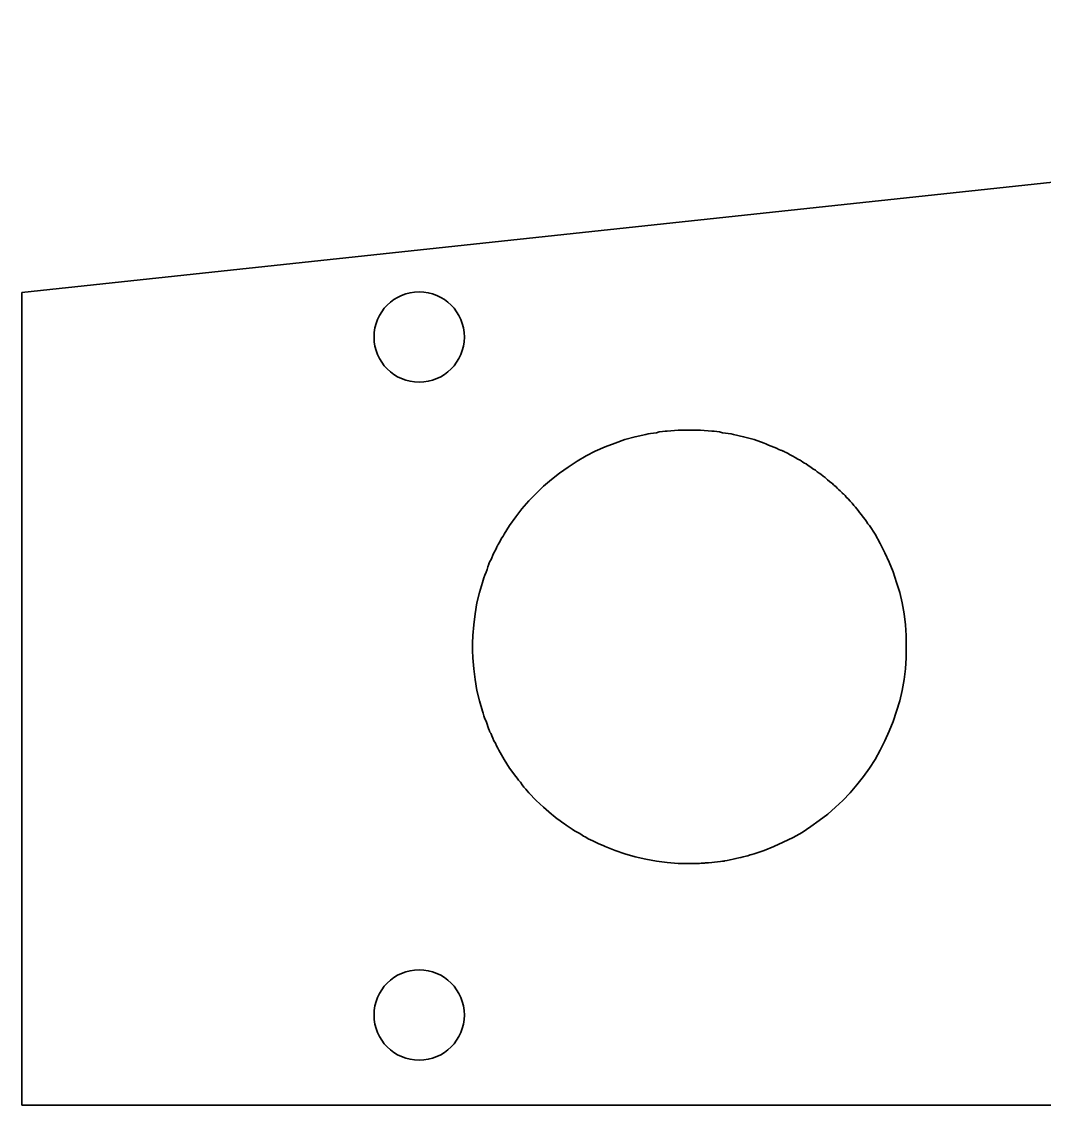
# Model space of a CAD drawing. Header units: centimetres. Extents: x 31 to 203, y -110 to 27.
# Drawn here: x 38.56 to 44.22, y -35.46 to -29.46 of the extents above; entities that cross this region are included whole.
import ezdxf

# ---------------------------------------------------------------- set-up
doc = ezdxf.new("R2010")
doc.units = ezdxf.units.CM
doc.header["$MEASUREMENT"] = 0
doc.layers.add('Layer 1', color=7, linetype='Continuous')

msp = doc.modelspace()

# ---------------------------------------------------------------- linework, layer by layer
at = {"layer": 'Layer 1', "lineweight": 35}
for points in [[(38.56124, -30.96074), (38.56124, -30.96074), (52.56124, -29.46074), (52.56124, -29.46074)], [(38.56124, -35.46074), (38.56124, -35.46074), (38.56124, -30.96074), (38.56124, -30.96074)], [(52.56124, -35.46074), (52.56124, -35.46074), (38.56124, -35.46074), (38.56124, -35.46074)]]:
    msp.add_open_spline(points, degree=3, dxfattribs=at)
for points in [[(41.01124, -31.20694), (41.01124, -31.06887), (40.89931, -30.95694), (40.76124, -30.95694), (40.62317, -30.95694), (40.51124, -31.06887), (40.51124, -31.20694), (40.51124, -31.34501), (40.62317, -31.45694), (40.76124, -31.45694), (40.89931, -31.45694), (41.01124, -31.34501), (41.01124, -31.20694)], [(41.01124, -34.96074), (41.01124, -34.82267), (40.89931, -34.71074), (40.76124, -34.71074), (40.62317, -34.71074), (40.51124, -34.82267), (40.51124, -34.96074), (40.51124, -35.09881), (40.62317, -35.21074), (40.76124, -35.21074), (40.89931, -35.21074), (41.01124, -35.09881), (41.01124, -34.96074)]]:
    msp.add_open_spline(points, degree=3, knots=[0, 0, 0, 0, 0.25, 0.25, 0.25, 0.5, 0.5, 0.5, 0.75, 0.75, 0.75, 1, 1, 1, 1], dxfattribs=at)
at = {"layer": 'Layer 1', "color": 250, "lineweight": 35}
msp.add_open_spline([(42.25814, -31.72261), (42.25814, -31.72261), (42.19409, -31.72261), (42.19409, -31.72261), (42.19409, -31.72261), (42.13404, -31.72862), (42.13404, -31.72862), (42.13404, -31.72862), (42.12204, -31.72862), (42.12204, -31.72862), (42.12204, -31.72862), (42.10802, -31.73062), (42.10802, -31.73062), (42.10802, -31.73062), (42.09001, -31.73262), (42.09001, -31.73262), (42.09001, -31.73262), (42.074, -31.73662), (42.074, -31.73662), (42.074, -31.73662), (42.05798, -31.73862), (42.05798, -31.73862), (42.05798, -31.73862), (42.04197, -31.74063), (42.04197, -31.74063), (42.04197, -31.74063), (42.02795, -31.74263), (42.02795, -31.74263), (42.02795, -31.74263), (42.01594, -31.74663), (42.01594, -31.74663), (42.01594, -31.74663), (41.95589, -31.75864), (41.95589, -31.75864), (41.95589, -31.75864), (41.89985, -31.77465), (41.89985, -31.77465), (41.89985, -31.77465), (41.8458, -31.79467), (41.8458, -31.79467), (41.8458, -31.79467), (41.78975, -31.81469), (41.78975, -31.81469), (41.78975, -31.81469), (41.73571, -31.83871), (41.73571, -31.83871), (41.73571, -31.83871), (41.68567, -31.86473), (41.68567, -31.86473), (41.68567, -31.86473), (41.63562, -31.89475), (41.63562, -31.89475), (41.63562, -31.89475), (41.58558, -31.92678), (41.58558, -31.92678), (41.58558, -31.92678), (41.53754, -31.96081), (41.53754, -31.96081), (41.53754, -31.96081), (41.49351, -31.99484), (41.49351, -31.99484), (41.49351, -31.99484), (41.44947, -32.03287), (41.44947, -32.03287), (41.44947, -32.03287), (41.40944, -32.0729), (41.40944, -32.0729), (41.40944, -32.0729), (41.3674, -32.11294), (41.3674, -32.11294), (41.3674, -32.11294), (41.32937, -32.15897), (41.32937, -32.15897), (41.32937, -32.15897), (41.29535, -32.20301), (41.29535, -32.20301), (41.29535, -32.20301), (41.26131, -32.25105), (41.26131, -32.25105), (41.26131, -32.25105), (41.23129, -32.29909), (41.23129, -32.29909), (41.23129, -32.29909), (41.22528, -32.3091), (41.22528, -32.3091), (41.22528, -32.3091), (41.21928, -32.31911), (41.21928, -32.31911), (41.21928, -32.31911), (41.21327, -32.32711), (41.21327, -32.32711), (41.21327, -32.32711), (41.20927, -32.33712), (41.20927, -32.33712), (41.20927, -32.33712), (41.20326, -32.34713), (41.20326, -32.34713), (41.20326, -32.34713), (41.19926, -32.35514), (41.19926, -32.35514), (41.19926, -32.35514), (41.19726, -32.35714), (41.19726, -32.35714), (41.19726, -32.35714), (41.19726, -32.35914), (41.19726, -32.35914), (41.19726, -32.35914), (41.19526, -32.36114), (41.19526, -32.36114), (41.19526, -32.36114), (41.19526, -32.36314), (41.19526, -32.36314), (41.19526, -32.36314), (41.19326, -32.36314), (41.19326, -32.36314), (41.19326, -32.36314), (41.19326, -32.36515), (41.19326, -32.36515), (41.19326, -32.36515), (41.19125, -32.36715), (41.19125, -32.36715), (41.19125, -32.36715), (41.19125, -32.36915), (41.19125, -32.36915), (41.19125, -32.36915), (41.18925, -32.37315), (41.18925, -32.37315), (41.18925, -32.37315), (41.18325, -32.38716), (41.18325, -32.38716), (41.18325, -32.38716), (41.17524, -32.40118), (41.17524, -32.40118), (41.17524, -32.40118), (41.16924, -32.41519), (41.16924, -32.41519), (41.16924, -32.41519), (41.16323, -32.4292), (41.16323, -32.4292), (41.16323, -32.4292), (41.15923, -32.43921), (41.15923, -32.43921), (41.15923, -32.43921), (41.15323, -32.44922), (41.15323, -32.44922), (41.15323, -32.44922), (41.15122, -32.45322), (41.15122, -32.45322), (41.15122, -32.45322), (41.14722, -32.46323), (41.14722, -32.46323), (41.14722, -32.46323), (41.14722, -32.46523), (41.14722, -32.46523), (41.14722, -32.46523), (41.14121, -32.47924), (41.14121, -32.47924), (41.14121, -32.47924), (41.13722, -32.49325), (41.13722, -32.49325), (41.13722, -32.49325), (41.1312, -32.50927), (41.1312, -32.50927), (41.1312, -32.50927), (41.1252, -32.52528), (41.1252, -32.52528), (41.1252, -32.52528), (41.11919, -32.53929), (41.11919, -32.53929), (41.11919, -32.53929), (41.11519, -32.5533), (41.11519, -32.5533), (41.11519, -32.5533), (41.11119, -32.56531), (41.11119, -32.56531), (41.11119, -32.56531), (41.09517, -32.62136), (41.09517, -32.62136), (41.09517, -32.62136), (41.08116, -32.67941), (41.08116, -32.67941), (41.08116, -32.67941), (41.07115, -32.73946), (41.07115, -32.73946), (41.07115, -32.73946), (41.06315, -32.79951), (41.06315, -32.79951), (41.06315, -32.79951), (41.05914, -32.85956), (41.05914, -32.85956), (41.05914, -32.85956), (41.05914, -32.87357), (41.05914, -32.87357), (41.05914, -32.87357), (41.05715, -32.88758), (41.05715, -32.88758), (41.05715, -32.88758), (41.05715, -32.9056), (41.05715, -32.9056), (41.05715, -32.9056), (41.05715, -32.92161), (41.05715, -32.92161), (41.05715, -32.92161), (41.05715, -32.93962), (41.05715, -32.93962), (41.05715, -32.93962), (41.05715, -32.95564), (41.05715, -32.95564), (41.05715, -32.95564), (41.05914, -32.96965), (41.05914, -32.96965), (41.05914, -32.96965), (41.05914, -32.98366), (41.05914, -32.98366), (41.05914, -32.98366), (41.06315, -33.04371), (41.06315, -33.04371), (41.06315, -33.04371), (41.07115, -33.10376), (41.07115, -33.10376), (41.07115, -33.10376), (41.08116, -33.16381), (41.08116, -33.16381), (41.08116, -33.16381), (41.09517, -33.22186), (41.09517, -33.22186), (41.09517, -33.22186), (41.11119, -33.27791), (41.11119, -33.27791), (41.11119, -33.27791), (41.11519, -33.28992), (41.11519, -33.28992), (41.11519, -33.28992), (41.11919, -33.30393), (41.11919, -33.30393), (41.11919, -33.30393), (41.1252, -33.31994), (41.1252, -33.31994), (41.1252, -33.31994), (41.1312, -33.33395), (41.1312, -33.33395), (41.1312, -33.33395), (41.13722, -33.34997), (41.13722, -33.34997), (41.13722, -33.34997), (41.14121, -33.36398), (41.14121, -33.36398), (41.14121, -33.36398), (41.14522, -33.37399), (41.14522, -33.37399), (41.14522, -33.37399), (41.14922, -33.38399), (41.14922, -33.38399), (41.14922, -33.38399), (41.15122, -33.386), (41.15122, -33.386), (41.15122, -33.386), (41.15122, -33.39), (41.15122, -33.39), (41.15122, -33.39), (41.15323, -33.392), (41.15323, -33.392), (41.15323, -33.392), (41.15323, -33.394), (41.15323, -33.394), (41.15323, -33.394), (41.15522, -33.39801), (41.15522, -33.39801), (41.15522, -33.39801), (41.15723, -33.40001), (41.15723, -33.40001), (41.15723, -33.40001), (41.15723, -33.40201), (41.15723, -33.40201), (41.15723, -33.40201), (41.15923, -33.40401), (41.15923, -33.40401), (41.15923, -33.40401), (41.16323, -33.41402), (41.16323, -33.41402), (41.16323, -33.41402), (41.16924, -33.42803), (41.16924, -33.42803), (41.16924, -33.42803), (41.17524, -33.44204), (41.17524, -33.44204), (41.17524, -33.44204), (41.18325, -33.45605), (41.18325, -33.45605), (41.18325, -33.45605), (41.18925, -33.47007), (41.18925, -33.47007), (41.18925, -33.47007), (41.19726, -33.48408), (41.19726, -33.48408), (41.19726, -33.48408), (41.20126, -33.49409), (41.20126, -33.49409), (41.20126, -33.49409), (41.23129, -33.54613), (41.23129, -33.54613), (41.23129, -33.54613), (41.26131, -33.59417), (41.26131, -33.59417), (41.26131, -33.59417), (41.29535, -33.64021), (41.29535, -33.64021), (41.29535, -33.64021), (41.30335, -33.65022), (41.30335, -33.65022), (41.30335, -33.65022), (41.31136, -33.66022), (41.31136, -33.66022), (41.31136, -33.66022), (41.32136, -33.67223), (41.32136, -33.67223), (41.32136, -33.67223), (41.33137, -33.68625), (41.33137, -33.68625), (41.33137, -33.68625), (41.34138, -33.69826), (41.34138, -33.69826), (41.34138, -33.69826), (41.35139, -33.71027), (41.35139, -33.71027), (41.35139, -33.71027), (41.3594, -33.72027), (41.3594, -33.72027), (41.3594, -33.72027), (41.3674, -33.73028), (41.3674, -33.73028), (41.3674, -33.73028), (41.40944, -33.77232), (41.40944, -33.77232), (41.40944, -33.77232), (41.44947, -33.81035), (41.44947, -33.81035), (41.44947, -33.81035), (41.49351, -33.84838), (41.49351, -33.84838), (41.49351, -33.84838), (41.50351, -33.85639), (41.50351, -33.85639), (41.50351, -33.85639), (41.51352, -33.86439), (41.51352, -33.86439), (41.51352, -33.86439), (41.52553, -33.8744), (41.52553, -33.8744), (41.52553, -33.8744), (41.53954, -33.88441), (41.53954, -33.88441), (41.53954, -33.88441), (41.55155, -33.89242), (41.55155, -33.89242), (41.55155, -33.89242), (41.56557, -33.90243), (41.56557, -33.90243), (41.56557, -33.90243), (41.57557, -33.91043), (41.57557, -33.91043), (41.57557, -33.91043), (41.58558, -33.91644), (41.58558, -33.91644), (41.58558, -33.91644), (41.5976, -33.92444), (41.5976, -33.92444), (41.5976, -33.92444), (41.6076, -33.93245), (41.6076, -33.93245), (41.6076, -33.93245), (41.62161, -33.94046), (41.62161, -33.94046), (41.62161, -33.94046), (41.63562, -33.94846), (41.63562, -33.94846), (41.63562, -33.94846), (41.64964, -33.95647), (41.64964, -33.95647), (41.64964, -33.95647), (41.66365, -33.96448), (41.66365, -33.96448), (41.66365, -33.96448), (41.67165, -33.97048), (41.67165, -33.97048), (41.67165, -33.97048), (41.67966, -33.97449), (41.67966, -33.97449), (41.67966, -33.97449), (41.68967, -33.98049), (41.68967, -33.98049), (41.68967, -33.98049), (41.69567, -33.98449), (41.69567, -33.98449), (41.69567, -33.98449), (41.70969, -33.9905), (41.70969, -33.9905), (41.70969, -33.9905), (41.7217, -33.9965), (41.7217, -33.9965), (41.7217, -33.9965), (41.73771, -34.00451), (41.73771, -34.00451), (41.73771, -34.00451), (41.75172, -34.01052), (41.75172, -34.01052), (41.75172, -34.01052), (41.76573, -34.01652), (41.76573, -34.01652), (41.76573, -34.01652), (41.77974, -34.02253), (41.77974, -34.02253), (41.77974, -34.02253), (41.78975, -34.02853), (41.78975, -34.02853), (41.78975, -34.02853), (41.8458, -34.05055), (41.8458, -34.05055), (41.8458, -34.05055), (41.89985, -34.06856), (41.89985, -34.06856), (41.89985, -34.06856), (41.95589, -34.08458), (41.95589, -34.08458), (41.95589, -34.08458), (42.01594, -34.09859), (42.01594, -34.09859), (42.01594, -34.09859), (42.074, -34.1086), (42.074, -34.1086), (42.074, -34.1086), (42.13404, -34.1166), (42.13404, -34.1166), (42.13404, -34.1166), (42.19409, -34.12261), (42.19409, -34.12261), (42.19409, -34.12261), (42.2081, -34.12261), (42.2081, -34.12261), (42.2081, -34.12261), (42.22411, -34.12261), (42.22411, -34.12261), (42.22411, -34.12261), (42.24013, -34.12261), (42.24013, -34.12261), (42.24013, -34.12261), (42.25614, -34.12261), (42.25614, -34.12261), (42.25614, -34.12261), (42.27416, -34.12261), (42.27416, -34.12261), (42.27416, -34.12261), (42.29017, -34.12261), (42.29017, -34.12261), (42.29017, -34.12261), (42.30018, -34.12261), (42.30018, -34.12261), (42.30018, -34.12261), (42.3122, -34.12261), (42.3122, -34.12261), (42.3122, -34.12261), (42.3222, -34.12061), (42.3222, -34.12061), (42.3222, -34.12061), (42.32821, -34.12061), (42.32821, -34.12061), (42.32821, -34.12061), (42.34021, -34.12061), (42.34021, -34.12061), (42.34021, -34.12061), (42.34622, -34.11861), (42.34622, -34.11861), (42.34622, -34.11861), (42.36223, -34.11861), (42.36223, -34.11861), (42.36223, -34.11861), (42.38024, -34.1166), (42.38024, -34.1166), (42.38024, -34.1166), (42.39626, -34.1146), (42.39626, -34.1146), (42.39626, -34.1146), (42.41227, -34.1126), (42.41227, -34.1126), (42.41227, -34.1126), (42.42828, -34.1106), (42.42828, -34.1106), (42.42828, -34.1106), (42.4403, -34.1086), (42.4403, -34.1086), (42.4403, -34.1086), (42.4503, -34.1086), (42.4503, -34.1086), (42.4503, -34.1086), (42.4523, -34.1066), (42.4523, -34.1066), (42.4523, -34.1066), (42.46632, -34.10459), (42.46632, -34.10459), (42.46632, -34.10459), (42.48233, -34.10059), (42.48233, -34.10059), (42.48233, -34.10059), (42.49834, -34.09859), (42.49834, -34.09859), (42.49834, -34.09859), (42.51436, -34.09459), (42.51436, -34.09459), (42.51436, -34.09459), (42.53037, -34.09058), (42.53037, -34.09058), (42.53037, -34.09058), (42.54238, -34.08858), (42.54238, -34.08858), (42.54238, -34.08858), (42.55439, -34.08458), (42.55439, -34.08458), (42.55439, -34.08458), (42.5704, -34.08057), (42.5704, -34.08057), (42.5704, -34.08057), (42.58041, -34.07857), (42.58041, -34.07857), (42.58041, -34.07857), (42.59242, -34.07457), (42.59242, -34.07457), (42.59242, -34.07457), (42.60243, -34.07257), (42.60243, -34.07257), (42.60243, -34.07257), (42.61445, -34.06856), (42.61445, -34.06856), (42.61445, -34.06856), (42.67049, -34.05055), (42.67049, -34.05055), (42.67049, -34.05055), (42.72453, -34.02853), (42.72453, -34.02853), (42.72453, -34.02853), (42.77657, -34.00451), (42.77657, -34.00451), (42.77657, -34.00451), (42.83062, -33.97849), (42.83062, -33.97849), (42.83062, -33.97849), (42.88066, -33.95047), (42.88066, -33.95047), (42.88066, -33.95047), (42.9287, -33.91644), (42.9287, -33.91644), (42.9287, -33.91644), (42.97474, -33.88441), (42.97474, -33.88441), (42.97474, -33.88441), (43.02278, -33.84838), (43.02278, -33.84838), (43.02278, -33.84838), (43.06482, -33.81035), (43.06482, -33.81035), (43.06482, -33.81035), (43.10686, -33.77232), (43.10686, -33.77232), (43.10686, -33.77232), (43.14688, -33.73028), (43.14688, -33.73028), (43.14688, -33.73028), (43.18291, -33.68625), (43.18291, -33.68625), (43.18291, -33.68625), (43.22095, -33.64021), (43.22095, -33.64021), (43.22095, -33.64021), (43.25297, -33.59417), (43.25297, -33.59417), (43.25297, -33.59417), (43.285, -33.54613), (43.285, -33.54613), (43.285, -33.54613), (43.31303, -33.49409), (43.31303, -33.49409), (43.31303, -33.49409), (43.33904, -33.44204), (43.33904, -33.44204), (43.33904, -33.44204), (43.36306, -33.39), (43.36306, -33.39), (43.36306, -33.39), (43.38508, -33.33595), (43.38508, -33.33595), (43.38508, -33.33595), (43.4031, -33.27791), (43.4031, -33.27791), (43.4031, -33.27791), (43.42111, -33.22186), (43.42111, -33.22186), (43.42111, -33.22186), (43.43512, -33.16381), (43.43512, -33.16381), (43.43512, -33.16381), (43.44513, -33.10376), (43.44513, -33.10376), (43.44513, -33.10376), (43.45314, -33.04371), (43.45314, -33.04371), (43.45314, -33.04371), (43.45715, -32.98366), (43.45715, -32.98366), (43.45715, -32.98366), (43.45715, -32.96965), (43.45715, -32.96965), (43.45715, -32.96965), (43.45715, -32.95564), (43.45715, -32.95564), (43.45715, -32.95564), (43.45715, -32.93962), (43.45715, -32.93962), (43.45715, -32.93962), (43.45715, -32.92161), (43.45715, -32.92161), (43.45715, -32.92161), (43.45715, -32.9056), (43.45715, -32.9056), (43.45715, -32.9056), (43.45715, -32.88758), (43.45715, -32.88758), (43.45715, -32.88758), (43.45715, -32.87357), (43.45715, -32.87357), (43.45715, -32.87357), (43.45715, -32.85956), (43.45715, -32.85956), (43.45715, -32.85956), (43.45314, -32.79951), (43.45314, -32.79951), (43.45314, -32.79951), (43.44513, -32.73946), (43.44513, -32.73946), (43.44513, -32.73946), (43.43512, -32.67941), (43.43512, -32.67941), (43.43512, -32.67941), (43.42111, -32.62136), (43.42111, -32.62136), (43.42111, -32.62136), (43.4031, -32.56531), (43.4031, -32.56531), (43.4031, -32.56531), (43.38508, -32.50726), (43.38508, -32.50726), (43.38508, -32.50726), (43.36306, -32.45322), (43.36306, -32.45322), (43.36306, -32.45322), (43.33904, -32.40118), (43.33904, -32.40118), (43.33904, -32.40118), (43.31303, -32.34913), (43.31303, -32.34913), (43.31303, -32.34913), (43.285, -32.29909), (43.285, -32.29909), (43.285, -32.29909), (43.25297, -32.25105), (43.25297, -32.25105), (43.25297, -32.25105), (43.24497, -32.24104), (43.24497, -32.24104), (43.24497, -32.24104), (43.23696, -32.22903), (43.23696, -32.22903), (43.23696, -32.22903), (43.22895, -32.21702), (43.22895, -32.21702), (43.22895, -32.21702), (43.21894, -32.20501), (43.21894, -32.20501), (43.21894, -32.20501), (43.20894, -32.191), (43.20894, -32.191), (43.20894, -32.191), (43.19893, -32.17899), (43.19893, -32.17899), (43.19893, -32.17899), (43.19092, -32.16698), (43.19092, -32.16698), (43.19092, -32.16698), (43.18291, -32.15897), (43.18291, -32.15897), (43.18291, -32.15897), (43.17691, -32.14897), (43.17691, -32.14897), (43.17691, -32.14897), (43.1669, -32.13896), (43.1669, -32.13896), (43.1669, -32.13896), (43.15689, -32.12695), (43.15689, -32.12695), (43.15689, -32.12695), (43.14688, -32.11494), (43.14688, -32.11494), (43.14688, -32.11494), (43.13487, -32.10293), (43.13487, -32.10293), (43.13487, -32.10293), (43.12487, -32.09292), (43.12487, -32.09292), (43.12487, -32.09292), (43.11886, -32.08491), (43.11886, -32.08491), (43.11886, -32.08491), (43.11085, -32.07691), (43.11085, -32.07691), (43.11085, -32.07691), (43.11085, -32.07691), (43.11085, -32.07691), (43.11085, -32.07691), (43.10885, -32.0749), (43.10885, -32.0749), (43.10885, -32.0749), (43.10686, -32.0749), (43.10686, -32.0749), (43.10686, -32.0749), (43.10485, -32.0729), (43.10485, -32.0729), (43.10485, -32.0729), (43.10285, -32.0709), (43.10285, -32.0709), (43.10285, -32.0709), (43.10285, -32.0689), (43.10285, -32.0689), (43.10285, -32.0689), (43.10085, -32.0669), (43.10085, -32.0669), (43.10085, -32.0669), (43.09884, -32.0649), (43.09884, -32.0649), (43.09884, -32.0649), (43.09084, -32.05889), (43.09084, -32.05889), (43.09084, -32.05889), (43.08283, -32.05088), (43.08283, -32.05088), (43.08283, -32.05088), (43.07483, -32.04288), (43.07483, -32.04288), (43.07483, -32.04288), (43.06682, -32.03487), (43.06682, -32.03487), (43.06682, -32.03487), (43.05882, -32.02887), (43.05882, -32.02887), (43.05882, -32.02887), (43.05481, -32.02486), (43.05481, -32.02486), (43.05481, -32.02486), (43.0468, -32.01686), (43.0468, -32.01686), (43.0468, -32.01686), (43.0448, -32.01686), (43.0448, -32.01686), (43.0448, -32.01686), (43.03279, -32.00685), (43.03279, -32.00685), (43.03279, -32.00685), (43.02078, -31.99684), (43.02078, -31.99684), (43.02078, -31.99684), (43.00877, -31.98483), (43.00877, -31.98483), (43.00877, -31.98483), (42.99676, -31.97682), (42.99676, -31.97682), (42.99676, -31.97682), (42.98475, -31.96681), (42.98475, -31.96681), (42.98475, -31.96681), (42.97474, -31.96081), (42.97474, -31.96081), (42.97474, -31.96081), (42.96473, -31.9528), (42.96473, -31.9528), (42.96473, -31.9528), (42.95472, -31.9448), (42.95472, -31.9448), (42.95472, -31.9448), (42.94071, -31.93679), (42.94071, -31.93679), (42.94071, -31.93679), (42.9287, -31.92678), (42.9287, -31.92678), (42.9287, -31.92678), (42.91469, -31.91877), (42.91469, -31.91877), (42.91469, -31.91877), (42.90268, -31.90877), (42.90268, -31.90877), (42.90268, -31.90877), (42.89467, -31.90476), (42.89467, -31.90476), (42.89467, -31.90476), (42.88467, -31.89876), (42.88467, -31.89876), (42.88467, -31.89876), (42.87466, -31.89275), (42.87466, -31.89275), (42.87466, -31.89275), (42.87065, -31.88875), (42.87065, -31.88875), (42.87065, -31.88875), (42.85664, -31.88274), (42.85664, -31.88274), (42.85664, -31.88274), (42.84263, -31.87474), (42.84263, -31.87474), (42.84263, -31.87474), (42.82862, -31.86673), (42.82862, -31.86673), (42.82862, -31.86673), (42.81461, -31.85872), (42.81461, -31.85872), (42.81461, -31.85872), (42.80059, -31.85072), (42.80059, -31.85072), (42.80059, -31.85072), (42.79259, -31.84671), (42.79259, -31.84671), (42.79259, -31.84671), (42.78258, -31.84271), (42.78258, -31.84271), (42.78258, -31.84271), (42.78058, -31.84071), (42.78058, -31.84071), (42.78058, -31.84071), (42.77858, -31.83871), (42.77858, -31.83871), (42.77858, -31.83871), (42.77457, -31.83871), (42.77457, -31.83871), (42.77457, -31.83871), (42.77258, -31.83671), (42.77258, -31.83671), (42.77258, -31.83671), (42.76857, -31.8347), (42.76857, -31.8347), (42.76857, -31.8347), (42.76657, -31.8347), (42.76657, -31.8347), (42.76657, -31.8347), (42.76456, -31.8327), (42.76456, -31.8327), (42.76456, -31.8327), (42.76056, -31.8327), (42.76056, -31.8327), (42.76056, -31.8327), (42.75255, -31.8287), (42.75255, -31.8287), (42.75255, -31.8287), (42.73854, -31.82269), (42.73854, -31.82269), (42.73854, -31.82269), (42.72453, -31.81669), (42.72453, -31.81669), (42.72453, -31.81669), (42.70852, -31.81068), (42.70852, -31.81068), (42.70852, -31.81068), (42.69451, -31.80468), (42.69451, -31.80468), (42.69451, -31.80468), (42.68049, -31.79867), (42.68049, -31.79867), (42.68049, -31.79867), (42.67049, -31.79467), (42.67049, -31.79467), (42.67049, -31.79467), (42.61445, -31.77465), (42.61445, -31.77465), (42.61445, -31.77465), (42.55639, -31.75864), (42.55639, -31.75864), (42.55639, -31.75864), (42.50034, -31.74663), (42.50034, -31.74663), (42.50034, -31.74663), (42.48833, -31.74263), (42.48833, -31.74263), (42.48833, -31.74263), (42.47232, -31.74063), (42.47232, -31.74063), (42.47232, -31.74063), (42.45631, -31.73862), (42.45631, -31.73862), (42.45631, -31.73862), (42.4403, -31.73662), (42.4403, -31.73662), (42.4403, -31.73662), (42.42429, -31.73262), (42.42429, -31.73262), (42.42429, -31.73262), (42.40828, -31.73062), (42.40828, -31.73062), (42.40828, -31.73062), (42.39426, -31.72862), (42.39426, -31.72862), (42.39426, -31.72862), (42.38024, -31.72862), (42.38024, -31.72862), (42.38024, -31.72862), (42.31819, -31.72261), (42.31819, -31.72261), (42.31819, -31.72261), (42.25814, -31.72261), (42.25814, -31.72261)], degree=3, knots=[0, 0, 0, 0, 0.0032895, 0.0032895, 0.0032895, 0.0065789, 0.0065789, 0.0065789, 0.0098684, 0.0098684, 0.0098684, 0.0131579, 0.0131579, 0.0131579, 0.0164474, 0.0164474, 0.0164474, 0.0197368, 0.0197368, 0.0197368, 0.0230263, 0.0230263, 0.0230263, 0.0263158, 0.0263158, 0.0263158, 0.0296053, 0.0296053, 0.0296053, 0.0328947, 0.0328947, 0.0328947, 0.0361842, 0.0361842, 0.0361842, 0.0394737, 0.0394737, 0.0394737, 0.0427632, 0.0427632, 0.0427632, 0.0460526, 0.0460526, 0.0460526, 0.0493421, 0.0493421, 0.0493421, 0.0526316, 0.0526316, 0.0526316, 0.0559211, 0.0559211, 0.0559211, 0.0592105, 0.0592105, 0.0592105, 0.0625, 0.0625, 0.0625, 0.0657895, 0.0657895, 0.0657895, 0.0690789, 0.0690789, 0.0690789, 0.0723684, 0.0723684, 0.0723684, 0.0756579, 0.0756579, 0.0756579, 0.0789474, 0.0789474, 0.0789474, 0.0822368, 0.0822368, 0.0822368, 0.0855263, 0.0855263, 0.0855263, 0.0888158, 0.0888158, 0.0888158, 0.0921053, 0.0921053, 0.0921053, 0.0953947, 0.0953947, 0.0953947, 0.0986842, 0.0986842, 0.0986842, 0.1019737, 0.1019737, 0.1019737, 0.1052632, 0.1052632, 0.1052632, 0.1085526, 0.1085526, 0.1085526, 0.1118421, 0.1118421, 0.1118421, 0.1151316, 0.1151316, 0.1151316, 0.1184211, 0.1184211, 0.1184211, 0.1217105, 0.1217105, 0.1217105, 0.125, 0.125, 0.125, 0.1282895, 0.1282895, 0.1282895, 0.1315789, 0.1315789, 0.1315789, 0.1348684, 0.1348684, 0.1348684, 0.1381579, 0.1381579, 0.1381579, 0.1414474, 0.1414474, 0.1414474, 0.1447368, 0.1447368, 0.1447368, 0.1480263, 0.1480263, 0.1480263, 0.1513158, 0.1513158, 0.1513158, 0.1546053, 0.1546053, 0.1546053, 0.1578947, 0.1578947, 0.1578947, 0.1611842, 0.1611842, 0.1611842, 0.1644737, 0.1644737, 0.1644737, 0.1677632, 0.1677632, 0.1677632, 0.1710526, 0.1710526, 0.1710526, 0.1743421, 0.1743421, 0.1743421, 0.1776316, 0.1776316, 0.1776316, 0.1809211, 0.1809211, 0.1809211, 0.1842105, 0.1842105, 0.1842105, 0.1875, 0.1875, 0.1875, 0.1907895, 0.1907895, 0.1907895, 0.1940789, 0.1940789, 0.1940789, 0.1973684, 0.1973684, 0.1973684, 0.2006579, 0.2006579, 0.2006579, 0.2039474, 0.2039474, 0.2039474, 0.2072368, 0.2072368, 0.2072368, 0.2105263, 0.2105263, 0.2105263, 0.2138158, 0.2138158, 0.2138158, 0.2171053, 0.2171053, 0.2171053, 0.2203947, 0.2203947, 0.2203947, 0.2236842, 0.2236842, 0.2236842, 0.2269737, 0.2269737, 0.2269737, 0.2302632, 0.2302632, 0.2302632, 0.2335526, 0.2335526, 0.2335526, 0.2368421, 0.2368421, 0.2368421, 0.2401316, 0.2401316, 0.2401316, 0.2434211, 0.2434211, 0.2434211, 0.2467105, 0.2467105, 0.2467105, 0.25, 0.25, 0.25, 0.2532895, 0.2532895, 0.2532895, 0.2565789, 0.2565789, 0.2565789, 0.2598684, 0.2598684, 0.2598684, 0.2631579, 0.2631579, 0.2631579, 0.2664474, 0.2664474, 0.2664474, 0.2697368, 0.2697368, 0.2697368, 0.2730263, 0.2730263, 0.2730263, 0.2763158, 0.2763158, 0.2763158, 0.2796053, 0.2796053, 0.2796053, 0.2828947, 0.2828947, 0.2828947, 0.2861842, 0.2861842, 0.2861842, 0.2894737, 0.2894737, 0.2894737, 0.2927632, 0.2927632, 0.2927632, 0.2960526, 0.2960526, 0.2960526, 0.2993421, 0.2993421, 0.2993421, 0.3026316, 0.3026316, 0.3026316, 0.3059211, 0.3059211, 0.3059211, 0.3092105, 0.3092105, 0.3092105, 0.3125, 0.3125, 0.3125, 0.3157895, 0.3157895, 0.3157895, 0.3190789, 0.3190789, 0.3190789, 0.3223684, 0.3223684, 0.3223684, 0.3256579, 0.3256579, 0.3256579, 0.3289474, 0.3289474, 0.3289474, 0.3322368, 0.3322368, 0.3322368, 0.3355263, 0.3355263, 0.3355263, 0.3388158, 0.3388158, 0.3388158, 0.3421053, 0.3421053, 0.3421053, 0.3453947, 0.3453947, 0.3453947, 0.3486842, 0.3486842, 0.3486842, 0.3519737, 0.3519737, 0.3519737, 0.3552632, 0.3552632, 0.3552632, 0.3585526, 0.3585526, 0.3585526, 0.3618421, 0.3618421, 0.3618421, 0.3651316, 0.3651316, 0.3651316, 0.3684211, 0.3684211, 0.3684211, 0.3717105, 0.3717105, 0.3717105, 0.375, 0.375, 0.375, 0.3782895, 0.3782895, 0.3782895, 0.3815789, 0.3815789, 0.3815789, 0.3848684, 0.3848684, 0.3848684, 0.3881579, 0.3881579, 0.3881579, 0.3914474, 0.3914474, 0.3914474, 0.3947368, 0.3947368, 0.3947368, 0.3980263, 0.3980263, 0.3980263, 0.4013158, 0.4013158, 0.4013158, 0.4046053, 0.4046053, 0.4046053, 0.4078947, 0.4078947, 0.4078947, 0.4111842, 0.4111842, 0.4111842, 0.4144737, 0.4144737, 0.4144737, 0.4177632, 0.4177632, 0.4177632, 0.4210526, 0.4210526, 0.4210526, 0.4243421, 0.4243421, 0.4243421, 0.4276316, 0.4276316, 0.4276316, 0.4309211, 0.4309211, 0.4309211, 0.4342105, 0.4342105, 0.4342105, 0.4375, 0.4375, 0.4375, 0.4407895, 0.4407895, 0.4407895, 0.4440789, 0.4440789, 0.4440789, 0.4473684, 0.4473684, 0.4473684, 0.4506579, 0.4506579, 0.4506579, 0.4539474, 0.4539474, 0.4539474, 0.4572368, 0.4572368, 0.4572368, 0.4605263, 0.4605263, 0.4605263, 0.4638158, 0.4638158, 0.4638158, 0.4671053, 0.4671053, 0.4671053, 0.4703947, 0.4703947, 0.4703947, 0.4736842, 0.4736842, 0.4736842, 0.4769737, 0.4769737, 0.4769737, 0.4802632, 0.4802632, 0.4802632, 0.4835526, 0.4835526, 0.4835526, 0.4868421, 0.4868421, 0.4868421, 0.4901316, 0.4901316, 0.4901316, 0.4934211, 0.4934211, 0.4934211, 0.4967105, 0.4967105, 0.4967105, 0.5, 0.5, 0.5, 0.5032895, 0.5032895, 0.5032895, 0.5065789, 0.5065789, 0.5065789, 0.5098684, 0.5098684, 0.5098684, 0.5131579, 0.5131579, 0.5131579, 0.5164474, 0.5164474, 0.5164474, 0.5197368, 0.5197368, 0.5197368, 0.5230263, 0.5230263, 0.5230263, 0.5263158, 0.5263158, 0.5263158, 0.5296053, 0.5296053, 0.5296053, 0.5328947, 0.5328947, 0.5328947, 0.5361842, 0.5361842, 0.5361842, 0.5394737, 0.5394737, 0.5394737, 0.5427632, 0.5427632, 0.5427632, 0.5460526, 0.5460526, 0.5460526, 0.5493421, 0.5493421, 0.5493421, 0.5526316, 0.5526316, 0.5526316, 0.5559211, 0.5559211, 0.5559211, 0.5592105, 0.5592105, 0.5592105, 0.5625, 0.5625, 0.5625, 0.5657895, 0.5657895, 0.5657895, 0.5690789, 0.5690789, 0.5690789, 0.5723684, 0.5723684, 0.5723684, 0.5756579, 0.5756579, 0.5756579, 0.5789474, 0.5789474, 0.5789474, 0.5822368, 0.5822368, 0.5822368, 0.5855263, 0.5855263, 0.5855263, 0.5888158, 0.5888158, 0.5888158, 0.5921053, 0.5921053, 0.5921053, 0.5953947, 0.5953947, 0.5953947, 0.5986842, 0.5986842, 0.5986842, 0.6019737, 0.6019737, 0.6019737, 0.6052632, 0.6052632, 0.6052632, 0.6085526, 0.6085526, 0.6085526, 0.6118421, 0.6118421, 0.6118421, 0.6151316, 0.6151316, 0.6151316, 0.6184211, 0.6184211, 0.6184211, 0.6217105, 0.6217105, 0.6217105, 0.625, 0.625, 0.625, 0.6282895, 0.6282895, 0.6282895, 0.6315789, 0.6315789, 0.6315789, 0.6348684, 0.6348684, 0.6348684, 0.6381579, 0.6381579, 0.6381579, 0.6414474, 0.6414474, 0.6414474, 0.6447368, 0.6447368, 0.6447368, 0.6480263, 0.6480263, 0.6480263, 0.6513158, 0.6513158, 0.6513158, 0.6546053, 0.6546053, 0.6546053, 0.6578947, 0.6578947, 0.6578947, 0.6611842, 0.6611842, 0.6611842, 0.6644737, 0.6644737, 0.6644737, 0.6677632, 0.6677632, 0.6677632, 0.6710526, 0.6710526, 0.6710526, 0.6743421, 0.6743421, 0.6743421, 0.6776316, 0.6776316, 0.6776316, 0.6809211, 0.6809211, 0.6809211, 0.6842105, 0.6842105, 0.6842105, 0.6875, 0.6875, 0.6875, 0.6907895, 0.6907895, 0.6907895, 0.6940789, 0.6940789, 0.6940789, 0.6973684, 0.6973684, 0.6973684, 0.7006579, 0.7006579, 0.7006579, 0.7039474, 0.7039474, 0.7039474, 0.7072368, 0.7072368, 0.7072368, 0.7105263, 0.7105263, 0.7105263, 0.7138158, 0.7138158, 0.7138158, 0.7171053, 0.7171053, 0.7171053, 0.7203947, 0.7203947, 0.7203947, 0.7236842, 0.7236842, 0.7236842, 0.7269737, 0.7269737, 0.7269737, 0.7302632, 0.7302632, 0.7302632, 0.7335526, 0.7335526, 0.7335526, 0.7368421, 0.7368421, 0.7368421, 0.7401316, 0.7401316, 0.7401316, 0.7434211, 0.7434211, 0.7434211, 0.7467105, 0.7467105, 0.7467105, 0.75, 0.75, 0.75, 0.7532895, 0.7532895, 0.7532895, 0.7565789, 0.7565789, 0.7565789, 0.7598684, 0.7598684, 0.7598684, 0.7631579, 0.7631579, 0.7631579, 0.7664474, 0.7664474, 0.7664474, 0.7697368, 0.7697368, 0.7697368, 0.7730263, 0.7730263, 0.7730263, 0.7763158, 0.7763158, 0.7763158, 0.7796053, 0.7796053, 0.7796053, 0.7828947, 0.7828947, 0.7828947, 0.7861842, 0.7861842, 0.7861842, 0.7894737, 0.7894737, 0.7894737, 0.7927632, 0.7927632, 0.7927632, 0.7960526, 0.7960526, 0.7960526, 0.7993421, 0.7993421, 0.7993421, 0.8026316, 0.8026316, 0.8026316, 0.8059211, 0.8059211, 0.8059211, 0.8092105, 0.8092105, 0.8092105, 0.8125, 0.8125, 0.8125, 0.8157895, 0.8157895, 0.8157895, 0.8190789, 0.8190789, 0.8190789, 0.8223684, 0.8223684, 0.8223684, 0.8256579, 0.8256579, 0.8256579, 0.8289474, 0.8289474, 0.8289474, 0.8322368, 0.8322368, 0.8322368, 0.8355263, 0.8355263, 0.8355263, 0.8388158, 0.8388158, 0.8388158, 0.8421053, 0.8421053, 0.8421053, 0.8453947, 0.8453947, 0.8453947, 0.8486842, 0.8486842, 0.8486842, 0.8519737, 0.8519737, 0.8519737, 0.8552632, 0.8552632, 0.8552632, 0.8585526, 0.8585526, 0.8585526, 0.8618421, 0.8618421, 0.8618421, 0.8651316, 0.8651316, 0.8651316, 0.8684211, 0.8684211, 0.8684211, 0.8717105, 0.8717105, 0.8717105, 0.875, 0.875, 0.875, 0.8782895, 0.8782895, 0.8782895, 0.8815789, 0.8815789, 0.8815789, 0.8848684, 0.8848684, 0.8848684, 0.8881579, 0.8881579, 0.8881579, 0.8914474, 0.8914474, 0.8914474, 0.8947368, 0.8947368, 0.8947368, 0.8980263, 0.8980263, 0.8980263, 0.9013158, 0.9013158, 0.9013158, 0.9046053, 0.9046053, 0.9046053, 0.9078947, 0.9078947, 0.9078947, 0.9111842, 0.9111842, 0.9111842, 0.9144737, 0.9144737, 0.9144737, 0.9177632, 0.9177632, 0.9177632, 0.9210526, 0.9210526, 0.9210526, 0.9243421, 0.9243421, 0.9243421, 0.9276316, 0.9276316, 0.9276316, 0.9309211, 0.9309211, 0.9309211, 0.9342105, 0.9342105, 0.9342105, 0.9375, 0.9375, 0.9375, 0.9407895, 0.9407895, 0.9407895, 0.9440789, 0.9440789, 0.9440789, 0.9473684, 0.9473684, 0.9473684, 0.9506579, 0.9506579, 0.9506579, 0.9539474, 0.9539474, 0.9539474, 0.9572368, 0.9572368, 0.9572368, 0.9605263, 0.9605263, 0.9605263, 0.9638158, 0.9638158, 0.9638158, 0.9671053, 0.9671053, 0.9671053, 0.9703947, 0.9703947, 0.9703947, 0.9736842, 0.9736842, 0.9736842, 0.9769737, 0.9769737, 0.9769737, 0.9802632, 0.9802632, 0.9802632, 0.9835526, 0.9835526, 0.9835526, 0.9868421, 0.9868421, 0.9868421, 0.9901316, 0.9901316, 0.9901316, 0.9934211, 0.9934211, 0.9934211, 0.9967105, 0.9967105, 0.9967105, 1, 1, 1, 1], dxfattribs=at)

doc.saveas('drawing.dxf')
